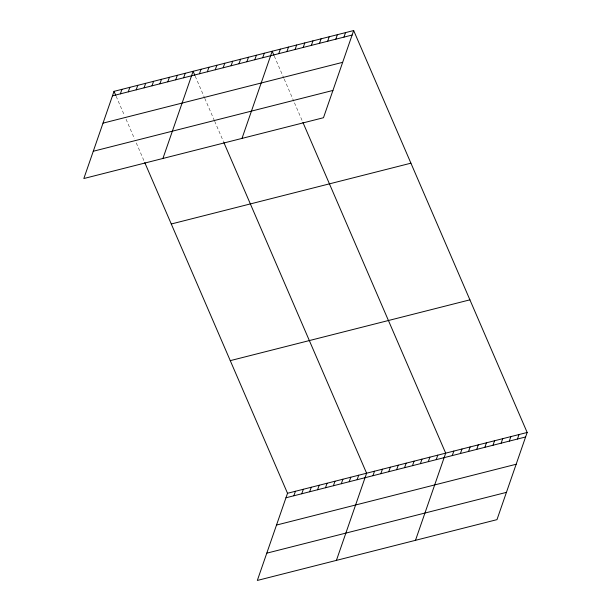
<?xml version="1.0" encoding="UTF-8"?>
<svg xmlns="http://www.w3.org/2000/svg" width="611" height="611" viewBox="0 0 611 611"><rect width="100%" height="100%" fill="white"/><g stroke="black" fill="none" stroke-linecap="round" stroke-linejoin="round"><path stroke-width="0.46" stroke-dasharray="3.06 2.29" d="M274.308 56.136L283.848 78.239M284.207 79.063L293.746 101.166M294.456 102.801L302.582 121.635M195.23 76.199L204.418 97.493M204.769 98.31L214.308 120.413M214.667 121.23L223.496 141.699M116.143 96.271L124.629 115.914M126.042 119.191L134.519 138.842M136.291 142.936L144.417 161.77"/><path stroke-width="0.92" d="M114.02 91.352L83.837 178.527L323.479 117.724L353.67 30.55L114.02 91.352L115.792 95.446M120.375 93.85L121.933 89.351M128.279 91.841L129.838 87.342M136.192 89.84L137.75 85.334M144.097 87.831L145.655 83.333M152.009 85.823L153.567 81.324M159.914 83.822L161.472 79.315M167.819 81.813L169.384 77.307M175.731 79.804L177.289 75.306M183.636 77.796L185.194 73.297M162.923 158.463L193.107 71.288L194.871 75.382M199.453 73.786L201.011 69.28M207.366 71.777L208.924 67.279M215.271 69.769L216.829 65.27M223.183 67.768L224.741 63.261M231.088 65.759L232.646 61.26M238.993 63.75L240.558 59.252M246.905 61.749L248.463 57.243M254.81 59.741L256.368 55.234M262.722 57.732L264.28 53.233M242.002 138.392L272.185 51.225L273.957 55.318M278.776 53.661L280.334 49.155M286.926 51.591L288.484 47.093M295.075 49.522L296.633 45.023M303.224 47.459L304.782 42.953M311.366 45.39L312.924 40.884M319.515 43.32L321.073 38.821M327.664 41.258L329.222 36.752M335.813 39.188L337.371 34.682M343.962 37.118L345.521 32.62M144.769 162.587L287.521 493.276L257.33 580.45L496.98 519.648L527.163 432.473L353.67 30.55M293.868 495.773L295.426 491.275M301.773 493.764L303.339 489.266M309.685 491.763L311.243 487.257M317.59 489.755L319.148 485.249M325.503 487.746L327.061 483.248M333.407 485.745L334.965 481.239M341.32 483.736L342.878 479.23M349.225 481.728L350.783 477.229M357.137 479.719L358.695 475.221M336.417 560.386L366.6 473.212L223.855 142.516M372.947 475.709L374.512 471.203M380.859 473.701L382.417 469.202M388.764 471.692L390.322 467.194M396.676 469.691L398.235 465.185M404.581 467.682L406.139 463.176M412.494 465.674L414.052 461.175M420.399 463.665L421.957 459.167M428.311 461.664L429.869 457.158M436.216 459.655L437.774 455.157M415.495 540.315L445.686 453.148L302.934 122.452M452.27 455.585L453.828 451.078M460.419 453.515L461.977 449.009M468.568 451.445L470.126 446.947M476.717 449.383L478.276 444.877M484.867 447.313L486.425 442.807M493.008 445.243L494.574 440.745M501.157 443.174L502.716 438.675M509.307 441.111L510.865 436.605M517.456 439.042L519.014 434.543M112.462 95.858L352.104 35.048M103.015 123.139L342.664 62.33M93.284 151.245L332.926 90.443M171.279 223.993L410.92 163.183M230.263 360.643L469.905 299.841M287.521 493.276L527.163 432.473M285.963 497.782L525.605 436.972M276.516 525.063L516.158 464.253M266.778 553.169L506.42 492.367"/></g></svg>
